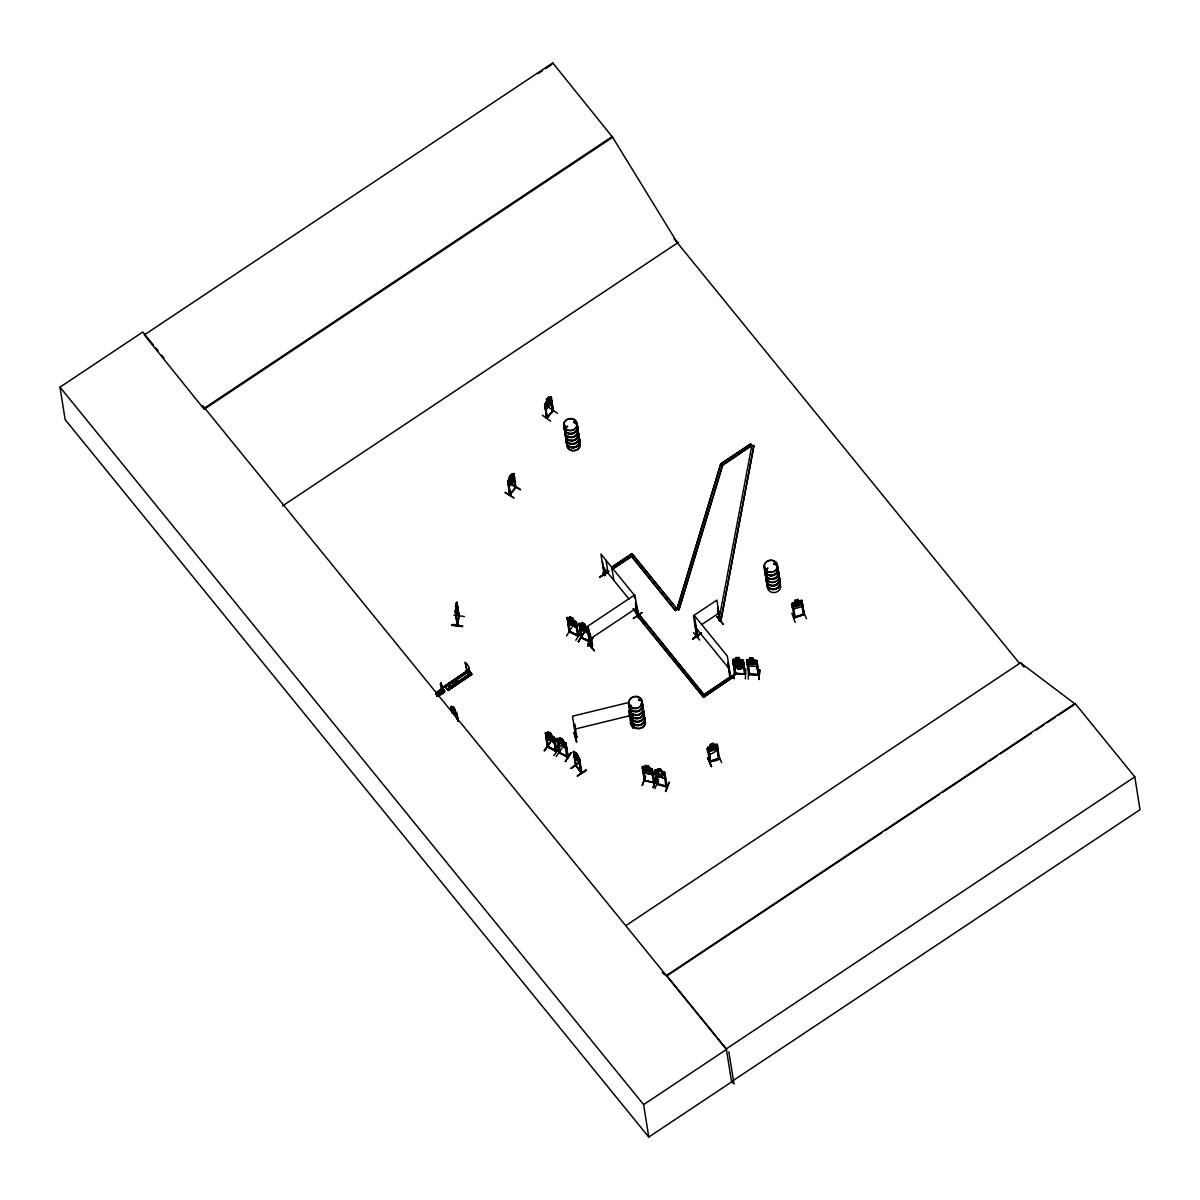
<?xml version="1.0" encoding="UTF-8"?>
<svg xmlns="http://www.w3.org/2000/svg" width="1200" height="1200" viewBox="0 0 1200 1200"><rect width="100%" height="100%" fill="white"/><g stroke="black" fill="none" stroke-linecap="round" stroke-linejoin="round"><path stroke-width="1.5" d="M440.535 682.755L440.715 683.925L441.09 682.77M440.55 684.705L443.055 691.485L443.085 687.3M469.41 671.355L468.255 671.565L469.035 671.61M470.19 672.6L469.215 670.575M469.17 670.74C470.205 670.845 468.96 671.34 469.62 670.38M456.555 607.845L456.645 604.02L456.315 609.135C454.995 619.38 458.43 605.43 456.51 607.98M454.86 681.045L455.1 681.975M569.16 631.92L567.18 617.505L576.345 621.975L578.64 636.09L569.265 631.095L570.09 632.31M570.375 632.07L578.565 635.565L578.46 636.39L576.24 621.945M577.53 635.115L577.455 635.505M581.445 637.41L579.075 623.295L581.04 637.71L582 637.68M587.34 628.74L589.44 641.865L587.535 628.455L588.375 628.86L587.535 628.455M581.13 637.32L590.31 641.235M457.23 623.88L457.11 625.41L458.85 615.39M459.03 616.635L458.775 615.51M566.34 427.905L565.335 427.665L566.4 427.98M574.08 421.335L573.54 422.37M574.005 422.37L573.825 422.205A6.825 6.06 -9 0 1 575.25 423.015M573.885 422.085L575.19 421.275M574.455 421.305L575.025 422.37M631.44 705.96L630.645 705.21M638.67 700.215L639.195 699.195M638.67 699.93L639.885 700.41M639.915 699.105L639.345 700.245M765.915 569.97L766.53 569.07L765.705 569.475M766.59 569.88L765.945 569.13M774.48 564.255L774.21 563.535L774.99 564.195M775.44 564.15L775.605 563.37M745.47 673.755C747.645 674.805 729.435 671.955 735.765 674.28L733.92 661.08L732.87 660.87L742.2 661.095L743.67 662.7M734.97 667.62L733.755 666.945L743.19 667.65M737.37 667.635L735.63 667.035L735.165 664.065L736.725 662.79L740.01 662.79L741.975 664.08L742.455 667.065L740.775 667.59L741.15 669.24L737.625 669.225L737.385 667.53L735.015 667.47M740.895 667.65L743.13 667.485M742.2 661.2L743.655 662.805M744.345 667.095L743.13 667.59M733.845 660.87L735.765 674.235L734.94 674.22L732.6 659.775L733.815 659.28M733.755 659.325L743.19 659.835L745.515 674.28M734.88 669.165L733.995 678.825L734.97 668.94M735.795 657.63L739.32 657.645L735.795 657.63L736.035 659.34L734.49 659.805L734.955 662.79L736.935 664.08L740.22 664.095L741.78 662.82L741.315 659.835L739.455 659.295L739.32 657.645M742.425 660.9L743.4 660.915L742.425 660.9L744.585 674.28L744.525 673.32M743.025 665.805L734.745 665.775L743.025 665.805L743.865 664.23M744.39 673.845L735.96 673.515M745.335 678.87L745.815 669M547.38 747L545.625 733.71L548.415 747.465L546.45 734.145M546.45 732.66L545.37 732.69L554.445 737.28L556.74 751.41L547.515 746.175L548.31 747.42M557.985 739.935L559.95 753.27L557.16 739.515L558.93 752.79L568.08 757.5L565.83 743.145L562.74 741.045C563.85 738.93 557.88 736.035 559.995 739.5L558.585 739.245L559.05 742.23L563.565 745.74L564.855 745.245L564.39 742.26L562.545 739.35M560.145 752.925L559.2 752.01M565.11 744.03C566.76 742.44 565.155 754.41 567.195 757.155L567.435 756.21L567.945 757.455M455.43 611.265L457.47 625.455L455.325 611.25L455.82 607.59M591.225 646.44L592.2 645.78L591.69 646.65M592.275 646.245L592.395 646.575C593.595 643.605 588.18 632.235 590.34 633.585M456.885 603.645L456.495 604.68L456.135 602.91L455.55 606.045L456.21 612.675L457.26 609.48L456.84 602.985L459.09 616.965M759.345 674.955L756.885 660.57L746.445 660.12L747.66 659.565M747.6 659.505L750 659.79L749.625 658.035L753.135 658.2L753.27 659.955L756.87 660.675M747.675 661.155L746.685 661.44L747.675 661.155L749.82 674.475M749.025 669.195L748.14 679.05M749.7 674.475L748.59 673.605M753.39 659.91L755.13 660.465L755.595 663.45L754.05 664.65L750.765 664.485L748.8 663.105L748.335 660.135L750 659.685M756.21 661.905L757.2 661.62L756.21 661.905L758.355 675L756.24 661.575M757.665 664.935L756.84 666.48L748.575 666.06L747.135 664.305L748.65 666.015M759.03 674.52L758.175 674.025L758.37 674.955M746.46 660.015L748.65 674.46L759.105 675.045L759.3 674.145M758.865 679.59L759.825 669.705L758.88 679.335M462.495 626.595C453.435 622.515 443.715 625.575 462.495 626.52M719.52 758.145C720.225 761.25 705.78 761.775 710.625 762.12L708.495 748.695L707.58 749.04L708.495 748.695M509.43 494.805L510.45 494.175L509.505 495.27L508.08 481.47M693.465 632.655L699.69 640.065M510.99 478.905L509.025 479.595L510.6 479.775L509.565 483.405L511.08 479.565L513.09 478.83L511.44 478.695L512.445 475.185L511.02 478.74M514.095 480.285L514.5 477.72L514.155 480.285L509.265 486.42L514.155 480.285M717.75 608.28L719.85 621.33L719.94 620.235M455.07 612.315L455.595 611.505L457.125 625.305L458.925 615.87M457.875 606.255L456.525 616.26L456.09 615.63M457.575 625.26L459.21 615.435M464.4 616.53L453.825 615.09M678.945 609.84L722.655 465.33L720.57 464.49L676.935 609.405L678.945 609.84L722.595 464.925L751.86 445.44L753.915 445.68L721.005 619.98L718.935 619.74L751.86 445.44L750.645 443.955L721.38 463.44L750.645 443.955M721.005 619.98L753.915 445.68M548.115 402.06L546.03 402.66L547.695 402.885L546.57 406.455L548.22 402.705L550.365 402.06L548.61 401.85L549.735 398.445L548.145 401.88M551.31 403.485L551.28 396.795L553.425 410.79M551.88 401.025L551.4 403.545L546.3 409.515L544.68 404.295M804.285 614.19L794.115 617.595L794.82 616.755L795.255 617.58L792.975 604.305L792.06 604.605L792.975 604.305M804.36 614.715L801.84 600.345L791.76 603.57L792.465 607.95L793.905 609L801.765 606.645L802.545 604.725M546.855 417.87L553.035 410.58L551.49 400.845M553.035 410.025L552.435 411.27M442.395 689.7L443.34 689.1L443.85 690.48M550.71 421.23L542.31 415.215M604.56 574.275L604.785 575.595L604.08 574.35M602.46 561.72L604.845 575.67L604.575 574.695M605.1 575.34L604.155 574.545M637.155 614.37L637.635 614.955M697.47 635.715C699.105 637.44 694.905 634.89 697.17 635.895M729.75 676.44C729.465 675.27 731.265 677.28 729.72 676.59L727.995 663.255L730.305 677.13L729.675 675.975M730.545 676.455L730.02 675.765M576.255 766.05L575.31 765.63M575.67 764.895L581.535 773.13L581.175 771.615M575.715 736.575L576.705 736.305L576 737.475C574.245 735.78 574.965 721.59 573.81 724.425M630.555 723.72L631.725 723.285L630.66 723.69M631.785 723.81C627.06 719.835 637.83 736.77 631.86 721.89M676.935 609.405L720.57 464.49M643.23 766.35L652.32 768.855M643.185 768.285L642.36 767.76L645.225 781.365L643.29 767.97M642.255 785.445L645.615 775.935L642.285 785.43M648.555 766.05L645.18 765.225L645.525 767.01M643.29 766.425L642.09 766.77L644.385 781.2C642 779.535 654.78 782.73 654.675 782.94M645.555 766.905L643.935 767.07L644.4 770.055L649.485 772.38L650.985 771.465L650.52 768.48L648.735 767.58L648.585 765.96M651.57 769.74L652.515 769.935L651.57 769.74L653.55 783.09M652.2 774.495L644.22 772.785L642.795 770.955L644.19 772.89L652.17 774.6L652.98 773.235M653.445 783.075L653.625 782.715M656.145 778.395L653.205 787.785L656.055 778.425M442.83 689.97L443.61 689.355L435.885 694.575M457.23 681.3L456.765 682.155M566.13 427.875L566.16 427.635A6.825 6.06 -9 0 0 565.29 429.075M630.765 705.48L631.17 705.435M640.23 700.095L640.08 699.195M774.27 563.37L773.97 564.135M658.035 770.385C649.8 768.03 670.065 773.625 661.305 771.135L663.075 772.17L663.54 775.14L662.07 775.98L657.075 773.43L656.595 770.445L658.185 770.355M659.205 776.76L657.81 768.675L661.17 769.56L662.325 777.585M664.755 778.215L656.85 776.235L664.755 778.215L665.535 776.91M661.17 769.56L657.78 768.78M664.815 772.725L663.66 771.81M655.95 769.77L654.765 770.055L656.97 784.395L654.84 771.285L655.89 771.21L658.05 784.23M657.93 784.545L655.89 771.21M658.53 779.205L654.99 788.625M656.97 784.395L657.945 784.2M657.825 784.515L656.835 783.45M664.02 773.4L664.95 773.655L664.02 773.4L666.03 786.825L665.895 785.88M667.11 786.66L666.015 785.91M668.91 782.22L665.415 791.415M665.88 791.565L669.315 782.325M710.67 762.03L708.63 748.995M717.105 750.63C720.24 745.935 712.17 755.91 709.38 753.555M588.18 643.245L594.45 650.61M546.54 399.615L546.81 401.31L544.695 404.415L546.63 417.975M794.13 617.55L795.075 617.13M795.06 617.685L794.82 616.755M804.24 614.745L802.08 601.395L801.165 601.695L803.475 615.045L803.16 614.16M804.015 614.37L803.46 615M574.185 755.55L579.825 763.95L580.23 762.975M457.755 717.96L457.335 718.935L457.815 718.05M509.505 494.715L509.88 495.465L515.91 487.05M509.595 495.075L515.985 487.02M516.06 487.485L513.75 473.55M733.92 661.08L733.08 662.76L734.01 661.23M742.935 665.655L743.745 664.11M697.065 636.27L694.905 623.07M698.07 636.915L694.14 615.27L727.305 656.055L730.68 677.01M711.45 766.635L707.52 757.815M442.68 690.135L443.4 689.67L442.44 689.715M575.22 765.075L581.475 773.055L579.165 759.18M576.315 766.14L573.63 752.385L575.85 765.39M575.655 737.115L576.84 736.68L575.67 736.965M576.78 737.22L574.665 723.87M630.48 723.255L630.87 724.035L628.605 710.715L629.55 710.475L631.695 723.78L628.305 702.585L572.46 716.22L575.985 737.43M631.68 723.825L630.75 724.02M546.48 418.155L553.275 410.34M547.32 417.225L546.42 418.245L545.025 404.475L547.47 417.675M456.78 602.58L459.36 616.125M546.885 401.28L545.865 403.08L546.345 406.065L547.65 406.065L550.59 401.145L550.125 398.175L548.94 398.91L548.655 397.11L546.465 399.645L548.655 397.11M505.215 492.48L514.05 498L505.23 492.465M652.11 774.42L652.89 773.1M574.335 732.63L576.9 741.855M554.31 742.665L555.12 741.57L554.385 742.77L547.335 739.095L545.535 732.675M566.67 747.36L565.92 748.56L558.87 744.9L557.655 742.68M567.285 617.58L569.1 623.985L576.27 627.48L576.96 626.355M579.69 627.69L581.055 629.76L588.15 633.27L588.9 632.055M466.8 670.89L444.585 686.13L448.005 690.105M578.31 636.36L569.25 631.905L567.375 618.63L570.195 632.355L568.215 619.035M570.195 618.63L569.895 616.83L572.94 618.315L575.19 624.18L573.87 624.72L571.02 623.325L569.295 621.3L568.815 618.315L570.255 618.525L570 616.935M569.1 623.985L576.27 627.48M573.195 619.92L572.94 618.315M575.22 621.03L576.345 621.975M566.55 635.955L571.86 627.375M575.655 622.65L576.495 623.07L575.655 622.65L577.53 635.985M579.915 625.125L579.27 624.42L582.075 638.16L581.145 636.885M582.03 624.225L581.775 622.62L584.835 624.105L587.07 629.97L585.75 630.51L582.9 629.115L581.175 627.09L580.695 624.12L582.135 624.33M580.98 629.775L588.21 633.18M575.82 640.23L581.265 631.755M587.16 626.73L588.165 627.855L579.015 623.385M578.34 641.67L583.8 632.985M578.43 641.745L583.74 632.97L578.355 641.655M581.85 638.1L589.44 641.055M581.97 638.115L580.11 624.825M587.685 646.005L593.1 637.515L587.73 646.29M717.915 607.755L720.21 621.105L716.88 600.12L693.48 615.705L696.735 636.615L696.81 635.565M454.98 680.91L456.255 680.25M548.4 733.785L548.1 732L551.1 733.56L553.32 739.44L552.015 739.95L549.21 738.495L547.515 736.425L547.035 733.455L548.46 733.695L548.205 732.105M546.045 736.98L547.455 738.99L554.37 742.575M551.1 733.56L548.025 732.09M551.355 735.15L550.95 733.65M544.575 750.9L550.245 742.335M550.32 742.605L544.155 750.72L550.215 742.335M553.56 738.225L554.595 738.375L553.56 738.225L555.66 751.35L555.645 750.405M558 738.45L556.905 738.48L565.98 743.085M557.925 738.54L559.89 739.395M553.83 755.49L559.965 747.6M561.855 748.41L556.14 756.495M570.99 752.91L565.365 761.535L571.02 752.925M565.365 761.535L571.035 752.955M574.005 421.5L574.875 422.31M774.51 563.1L773.925 563.655A6.735 5.985 -9 0 1 775.56 564.465L775.695 564.255M775.83 564.06L774.33 564.42M509.505 476.61L511.53 473.97L511.725 475.71L512.835 474.93L513.3 477.9L510.585 482.97L509.37 483.015L508.89 480.03L509.58 476.58M511.635 475.65L513.915 473.49L514.53 477.87M513.345 475.23L513.6 474.315L515.34 488.295L513.81 479.91M511.485 484.68L520.35 489.795M515.43 486.855L515.565 488.19M510.15 494.04L515.73 487.215M548.85 398.85L550.425 397.125L545.355 403.05M545.325 404.67L544.425 405.18M549.075 407.625L557.52 413.34M745.365 673.755L734.82 673.845L726.495 680.445M719.565 758.22L709.56 761.55M591.42 646.71L588.075 625.965L634.905 594.795L638.37 616.035C619.725 591.09 658.275 639.765 635.34 611.835M592.335 646.68L590.115 633.33M515.505 487.335L513.6 474.315M509.955 495.42L507.705 481.365L509.73 478.125L509.475 476.52M587.79 643.53L594.42 650.895M710.52 746.295L708.345 747C706.125 748.395 707.25 752.52 709.455 753.465M738.705 664.62L741.51 663.195L739.485 665.085L742.02 666.87L738.78 665.445L736.11 666.9L738.03 665.085L735.39 663.24L738.855 664.8M546.93 417.48L545.805 409.35M456.975 681.825L455.295 682.035M573.72 422.475L575.265 422.49M774.15 563.22L774.855 562.875M631.32 706.05L630.48 705.765M640.38 700.335L639.015 700.5M791.91 603.645L795.18 602.04L794.895 600.345L798.135 599.25L798.315 601.035L801.84 600.345M546.885 418.305L553.395 410.7M465.705 664.74A3.6 0.765 55.8 0 1 465.345 662.445A3.6 0.765 55.8 0 1 468.315 666.03A3.6 0.765 55.8 0 1 468.675 668.325L469.23 674.055L467.13 671.52L465.705 664.74L467.31 671.4L469.41 673.935M443.055 691.485L441.645 689.805L440.82 685.2M442.44 686.13L442.875 687.045M444.645 686.205L466.905 671.16M440.895 690.03L443.01 692.565L440.805 689.46L442.41 688.38L436.635 692.79L442.41 688.38M467.31 671.4L445.05 686.685M446.67 685.86L467.37 671.88M445.23 686.91L469.005 670.965M435.525 694.14C440.91 685.395 450.66 690.975 439.02 695.625M435.615 694.245L443.01 689.58M448.545 685.335L467.79 672.375M435.78 694.395C439.155 693.33 444.99 687.36 443.07 689.805L442.485 688.98M436.92 695.79L444.51 690.915L437.37 696.33M437.085 695.925L444.51 690.915M471.15 672.795L447.12 689.13L448.23 690.465L471.825 674.415L471.33 673.815L447.75 689.895L471.555 673.92L471.39 673.095L449.025 688.65M437.19 696.105L444.6 691.5M471.39 673.095L447.39 689.37M468.87 675.105L465.84 670.935L468.87 675.105L471.255 673.47M451.605 706.695L450.825 706.365L457.14 713.775L453.075 708.885M452.91 708.225L451.47 706.68M455.94 717.075C456.78 711.135 449.775 697.95 454.005 714.75M454.89 710.775L454.725 709.11M452.475 713.1L451.68 710.67L457.44 718.875L456.645 714.06L457.935 721.455M608.67 571.77L599.58 577.245L608.355 571.35M599.61 577.245L608.625 571.5M451.275 710.76L451.065 707.31L452.4 712.86M451.635 707.985L450.765 707.505M456.9 714.96L456.645 714.06M636.375 602.955C634.215 601.59 639.6 613.095 638.4 616.08L637.545 616.53L635.64 602.49L637.755 615.555L635.355 603.6M641.94 612.465L633.24 618.6L642.03 612.735M592.395 646.575L591.735 647.085M701.265 632.805L692.505 638.7L701.595 633.225M692.79 639L701.55 632.955L692.85 639.12M698.025 636.57L697.065 636.405L695.115 623.325M726.21 680.085L735.21 674.52L729.42 678.51M795.15 601.935L793.545 603.015L794.025 606L795.9 606.735L799.035 605.73L800.52 603.915L800.055 600.93L798.42 600.945M731.535 1081.665L1140 809.685L1134.81 776.88L1075.065 703.44L666.6 975.42L726.345 1048.86L731.58 1081.935L648.765 1137.075L65.145 419.625L60 387.165L142.815 332.01L153.405 345.03M552.765 62.925L144.3 334.89L204.195 409.275L612.645 137.31L552.765 62.925L552.915 63.87M204.045 408.33L612.495 136.365M282.435 505.995L678.45 242.295M722.655 465.33L751.86 445.44M608.58 571.905L603.96 574.98L602.76 573.495L607.305 570.015M611.925 566.94L631.95 553.605L677.04 609.03L675.405 610.575L631.455 556.23L675.405 610.575M612 567.345L631.95 553.605M603.96 574.98L608.52 571.5M611.595 569.445L633.165 555.09L677.115 609.435M613.2 568.83L631.68 556.515M590.145 638.955L636.96 607.785M637.2 615.165L637.335 616.26L639.33 614.88L703.98 694.695L639.33 614.88M639.39 615.285L637.68 616.47L637.125 614.7M675.345 610.17L677.04 609.03M701.775 624.54L718.935 613.11M573.405 751.32L575.685 765.36L581.865 772.875L579.57 758.73L574.035 751.635L577.245 754.11L578.535 757.47L580.815 772.035M574.2 753.075L573.33 752.58M577.245 754.11L577.5 755.715M575.04 758.055L579.825 763.95M578.79 757.485L575.61 753.87L576.09 756.855L577.995 759.195L577.515 756.21M579.825 762.195L571.08 768.315L579.795 762.36M580.305 763.08L579.465 758.79M586.155 770.19L577.305 775.965L586.41 770.505M586.035 769.845L577.38 776.025M637.275 615.93L703.485 697.32L732.675 677.43L731.475 675.945L702.27 695.835M705.36 693.78L729.99 677.37M703.485 697.32L732.675 677.43M1019.475 663.345L1020.435 662.7L1024.065 667.17M626.055 925.47L1020.525 662.805L1075.155 704.055L1058.01 715.47M662.265 972.69L666.705 976.035L881.85 832.77M884.955 830.7L939.525 794.37M942.645 792.285L986.295 763.23M989.415 761.145L997.215 755.955M1000.335 753.885L1031.505 733.125M1036.185 730.005L1043.985 724.815M1047.105 722.745L1054.89 717.555M726.345 1048.86L1134.81 776.88M648.765 1137.075L643.62 1104.615L726.435 1049.475L202.8 405.75M538.035 73.635L542.505 70.71M545.475 68.745L551.43 64.845M1020.525 662.805L1019.55 663.45L673.935 238.575M718.485 758.595L716.505 745.665L717.54 745.62L716.505 745.665M719.52 758.7L717.15 744.27L717.765 748.695M711.45 766.395L707.595 757.53L711.54 766.635M656.805 784.305L666.99 786.99L664.755 772.605L663.615 771.915M803.07 614.145L804.18 613.875M795.18 622.44L791.895 613.395M574.755 422.55L575.175 421.605M732.6 659.88L733.815 659.385M576.405 742.02L573.9 732.75M637.605 616.005L703.425 696.915M641.52 619.26L639.525 617.1M710.235 744.6C718.935 742.515 707.835 743.085 710.64 746.31L709.035 747.36L709.515 750.345L711.36 751.005L714.435 749.835L715.875 747.93L715.395 744.96L713.67 745.05L713.415 743.445L713.82 745.05L717.195 744.375M716.055 744.195L708.345 747M717.825 753.915L721.605 762.57M710.325 761.16L718.41 758.355M569.895 631.845L569.37 631.05L578.475 635.955M556.695 751.275L547.425 746.565L548.43 746.655M545.43 732.6L547.545 747.09L556.395 751.725L554.28 737.34M559.125 752.445L567.21 756.345M802.2 601.71L801.165 601.695M802.695 609.705L806.505 618.825M803.055 614.37L794.115 616.98L794.115 617.94M803.235 614.13L804.075 613.905M804.255 614.7L794.235 617.91L791.865 603.555M629.64 710.79L628.605 710.715M574.515 729.195L630.36 715.575M719.325 758.25L718.38 758.22L718.815 758.955M575.94 766.35L573.51 751.26M576.6 736.35L576.915 737.145M552.735 411.48L550.98 397.59M633.18 728.16L631.29 721.785M456.51 715.44L453.75 713.145L452.04 707.655L452.985 708.36M567.12 617.595L568.23 617.535M579.12 623.46L580.05 623.43M579.015 760.455L576.285 758.13L574.59 752.61L575.535 753.345M749.745 658.185L753.015 658.35M749.79 673.8L758.13 674.22M759.225 674.94L748.845 674.475M666.765 786.975L664.71 772.71M720.945 619.575L718.935 619.74M457.05 603.885L458.715 616.92M455.55 606.045L455.91 607.65M455.295 611.34C458.94 590.37 454.68 612.21 456.27 604.41M657.6 784.11C653.22 782.115 670.575 788.82 666.15 785.85M676.875 609L678.885 609.435M645.405 780.63L653.475 782.355M456.24 680.115L457.035 680.655M775.38 562.92L775.62 563.055M639.915 699.345L639.075 699.12L640.62 699.51M582.015 637.815L590.34 642.18L588.06 627.825M658.275 770.895L661.395 771.72M658.74 773.88L661.875 774.705M654.84 771.285L655.77 771.54M657.99 783.885L666.93 786.165M556.32 751.635L555.9 750.42M567.36 756.645L568.29 757.14L565.89 743.055M590.085 642.18L581.13 637.695M656.19 778.425L653.16 787.515M654.48 782.85L644.25 780.645M709.77 762.33L707.385 747.99M569.835 616.92L572.88 618.405M581.715 622.725L584.775 624.21L584.925 625.8M567.195 618.915L568.035 619.335M471.405 673.92L468.375 670.14M444.57 686.1L445.635 687.39M447.735 689.865L444.795 686.19M545.43 734.01L546.255 734.43M556.965 739.8L557.79 740.235M548.55 746.835L556.575 750.885M559.02 752.415L568.185 757.11M774.69 564.315L774.255 563.985A6.825 6.06 -9 0 1 775.68 564.78M513.015 473.805L507.705 481.365L509.355 486.48M511.83 484.215L520.605 489.48M507.525 482.205L508.38 481.665L510.465 494.79L508.59 484.725M440.67 682.62L442.11 685.605M555.69 751.305L553.77 737.94M545.355 408.555L546.345 409.395M456.795 680.325L457.26 681.165M471.78 674.37L448.215 690.465M451.185 681.84L454.32 685.47M452.64 706.83L454.575 709.155M453.54 711.87L455.475 714.195M727.995 663.255L728.55 663.945L727.68 663.45M716.955 616.755L723.495 624.48L717.03 616.935M731.88 1081.44L733.98 1084.02L728.88 1051.83M750.705 444.36L751.92 445.845M721.38 463.44L722.595 464.925M696.195 628.26L729.36 669.03M732.75 677.835L731.475 675.945M602.97 567.015L629.085 599.115M602.685 573.09L603.9 574.575M579.855 762.465L571.08 768.315M155.76 347.925L158.115 350.805M161.64 355.155L163.995 358.035M60 387.165L643.62 1104.615M655.485 774.255L656.925 776.205M655.455 774.345L656.85 776.235M444.765 691.77L444.39 691.305M454.92 710.685L457.11 719.145M567.87 621.795L569.175 623.97M612.645 137.31L677.49 242.94M636.795 615.135L635.61 607.365M440.685 685.275L440.37 684.27M442.815 686.535L442.965 687.39M803.04 614.235L803.34 614.985M794.775 600.33L795.03 601.92M793.845 609.075L792.465 607.95M720.165 620.49L719.58 621L717.525 608.01M559.02 752.79L556.965 738.39L557.745 742.725M752.49 658.485L750.375 658.38M738.66 657.975L736.545 657.96M735.915 657.69L736.17 659.385M737.49 667.47L737.73 669.18M732.72 659.805L735.015 674.28M712.905 743.925L710.94 744.675M634.59 598.05L634.08 594.81L600.915 554.025L604.185 575.04M648.45 766.08L648.69 767.685M611.745 567.345L613.8 580.32M606.045 560.325L608.1 573.315M605.04 574.77L603.885 567.765M588.12 627.735L588.84 632.145M589.665 636.975L590.175 640.215M551.145 403.155L552.36 411.36M584.265 624.135L582.435 623.235M581.775 622.62L582.075 624.42M572.385 618.345L570.555 617.445M576.885 753.93L575.655 752.43M565.305 743.745L567.48 756.735M559.635 737.79L559.935 739.59M550.545 733.56L548.745 732.63M469.215 669.87L469.23 671.43M457.875 609.48L458.82 616.065M456.585 605.22L456.495 611.115L456.03 608.13M458.835 682.395L455.715 678.765M457.08 713.7L458.235 721.245M454.365 708.93L453.12 707.445M450.33 688.185L447.195 684.555M452.1 713.07L451.005 706.41L451.575 710.73M457.74 606.33L457.785 608.925M777.42 569.76A6.735 5.985 -9 0 1 772.56 579.36A6.735 5.985 -9 0 1 765.84 571.095M777.45 569.49A6.825 6.06 -9 0 1 773.415 579.075A6.825 6.06 -9 0 1 765.195 572.385M765.72 570.855A6.825 6.06 -9 0 1 766.665 569.475M766.32 574.08A6.735 5.985 -9 0 0 773.04 582.345A6.735 5.985 -9 0 0 777.885 572.745A6.735 6 -9 0 1 773.055 582.51A6.735 6 -9 0 1 766.335 574.23M776.895 565.905A6.825 6.06 -9 0 1 771.975 575.64A6.825 6.06 -9 0 1 765.15 567.27M765.24 572.01A6.72 5.97 -9 0 0 773.325 578.595A6.72 5.97 -9 0 0 777.315 569.16A6.825 6.06 -9 0 1 773.385 578.895A6.825 6.06 -9 0 1 765.165 572.205M765.765 570.495A6.72 5.97 -9 0 1 767.97 568.035A6.825 6.06 -9 0 0 765.69 570.675M776.835 566.175A6.72 5.97 -9 0 1 771.99 575.76A6.72 5.97 -9 0 1 765.285 567.51M776.865 565.725A6.825 6.06 -9 0 1 771.945 575.46A6.825 6.06 -9 0 1 765.12 567.09A6.735 5.985 -9 0 0 771.9 575.175A6.735 5.985 -9 0 0 776.745 565.575M774.15 563.805A6.825 6.06 -9 0 1 775.65 564.6M779.025 579.96A6.735 5.985 -9 0 1 774.18 589.56A6.735 5.985 -9 0 1 767.46 581.31M779.07 579.705A6.825 6.06 -9 0 1 774.15 589.44A6.825 6.06 -9 0 1 767.34 581.07M779.505 582.96A6.735 5.985 -9 0 1 775.515 592.41A6.735 5.985 -9 0 1 767.415 585.81M778.5 576.12A6.825 6.06 -9 0 1 774.465 585.705A6.825 6.06 -9 0 1 766.245 579.015M779.745 580.725A6.72 5.97 -9 0 1 773.205 589.005A6.72 5.97 -9 0 1 767.37 580.71M778.455 576.39A6.72 5.97 -9 0 1 774.48 585.825A6.72 5.97 -9 0 1 766.38 579.24M779.04 579.525A6.825 6.06 -9 0 1 774.12 589.26A6.825 6.06 -9 0 1 767.31 580.875M778.485 575.94A6.825 6.06 -9 0 1 774.435 585.525A6.825 6.06 -9 0 1 766.215 578.835M779.58 578.655A6.735 5.985 -9 0 1 772.635 585.435A6.735 5.985 -9 0 1 766.275 578.64M778.365 575.79A6.735 5.985 -9 0 1 779.19 577.14M576.975 427.98A6.72 5.97 -9 0 1 573 437.415A6.72 5.97 -9 0 1 564.915 430.83M577.035 427.725A6.825 6.06 -9 0 1 572.985 437.295A6.825 6.06 -9 0 1 564.765 430.605M577.44 430.995A6.705 5.955 -9 0 1 572.61 440.55A6.705 5.955 -9 0 1 565.92 432.33M577.41 430.8A6.705 5.955 -9 0 1 572.58 440.355A6.705 5.955 -9 0 1 565.875 432.135M576.465 424.14A6.825 6.06 -9 0 1 571.545 433.875A6.825 6.06 -9 0 1 564.735 425.49M576.885 427.38A6.72 5.97 -9 0 1 572.895 436.815A6.72 5.97 -9 0 1 564.81 430.23M567.54 426.27A6.72 5.97 -9 0 0 565.335 428.715A6.825 6.06 -9 0 1 567.51 426.39M576.405 424.395A6.72 5.97 -9 0 1 571.56 433.98A6.72 5.97 -9 0 1 564.855 425.73M577.005 427.53A6.825 6.06 -9 0 1 572.955 437.115A6.825 6.06 -9 0 1 564.735 430.425M576.435 423.945A6.825 6.06 -9 0 1 571.515 433.68A6.825 6.06 -9 0 1 564.705 425.31M573.72 422.025A6.825 6.06 -9 0 1 575.22 422.82M576.315 423.795A6.72 5.97 -9 0 1 571.47 433.38A6.72 5.97 -9 0 1 564.765 425.13M573.645 421.905A6.72 5.97 -9 0 1 575.13 422.7M578.595 438.195A6.72 5.97 -9 0 1 573.75 447.78A6.72 5.97 -9 0 1 567.045 439.53M578.64 437.925A6.825 6.06 -9 0 1 573.72 447.66A6.825 6.06 -9 0 1 566.91 439.29M579.06 441.21A6.705 5.955 -9 0 1 575.085 450.615A6.705 5.955 -9 0 1 567.015 444.045M579.03 441.015A6.705 5.955 -9 0 1 575.055 450.42A6.705 5.955 -9 0 1 566.985 443.85M577.485 431.325A6.705 5.955 -9 0 1 572.655 440.895A6.705 5.955 -9 0 1 565.965 432.66M578.085 434.355A6.825 6.06 -9 0 1 574.035 443.925A6.825 6.06 -9 0 1 565.815 437.235M579.315 438.96A6.72 5.97 -9 0 1 572.775 447.225A6.72 5.97 -9 0 1 566.955 438.93M578.025 434.61A6.72 5.97 -9 0 1 574.89 443.79A6.72 5.97 -9 0 1 565.89 439.02M578.625 437.745A6.825 6.06 -9 0 1 573.69 447.48A6.825 6.06 -9 0 1 566.88 439.11M577.935 434.01A6.72 5.97 -9 0 1 573.945 443.445A6.72 5.97 -9 0 1 565.86 436.86M642.915 707.19A6.735 5.985 -9 0 1 636.375 715.485A6.735 5.985 -9 0 1 630.525 707.175M642.945 706.77A6.825 6.06 -9 0 1 636.3 715.17A6.825 6.06 -9 0 1 630.39 706.755M640.905 704.265A6.825 6.06 -9 0 1 642.12 705.39M642.585 708.84A6.735 5.985 -9 0 1 639.435 718.035A6.735 5.985 -9 0 1 630.42 713.25M642.525 708.66A6.705 5.955 -9 0 1 639.39 717.81A6.705 5.955 -9 0 1 630.42 713.055M641.55 701.805A6.825 6.06 -9 0 1 637.515 711.39A6.825 6.06 -9 0 1 629.295 704.7M642.81 706.605A6.72 5.97 -9 0 1 636.285 714.87A6.72 5.97 -9 0 1 630.45 706.575M640.815 704.13A6.72 5.97 -9 0 1 642 705.24M641.52 702.255A6.72 5.97 -9 0 1 638.385 711.435A6.72 5.97 -9 0 1 629.385 706.665M641.445 701.655A6.735 5.985 -9 0 1 638.295 710.85A6.735 5.985 -9 0 1 629.28 706.065M643.725 716.055A6.735 5.985 -9 0 1 640.575 725.25A6.735 5.985 -9 0 1 631.56 720.465M643.74 715.605A6.825 6.06 -9 0 1 640.545 724.935A6.825 6.06 -9 0 1 631.41 720.09M645.015 720.405A6.735 5.985 -9 0 1 639.345 728.655A6.735 5.985 -9 0 1 632.1 721.905M644.955 720.225A6.705 5.955 -9 0 1 639.315 728.43A6.705 5.955 -9 0 1 632.1 721.71M642.615 709.185A6.705 5.955 -9 0 1 639.48 718.35A6.705 5.955 -9 0 1 630.495 713.595M643.995 713.4A6.825 6.06 -9 0 1 637.35 721.8A6.825 6.06 -9 0 1 631.44 713.385M643.62 715.455A6.72 5.97 -9 0 1 640.47 724.635A6.72 5.97 -9 0 1 631.485 719.865M643.965 713.835A6.72 5.97 -9 0 1 637.425 722.1A6.72 5.97 -9 0 1 631.59 713.805M643.875 713.22A6.735 5.985 -9 0 1 637.335 721.515A6.735 5.985 -9 0 1 631.485 713.205M733.29 664.065L734.745 665.775L733.29 664.065M451.965 624.84L462.57 626.1L451.965 624.84M574.725 753.015L576.315 756.45L575.265 756.675L576.78 757.29L578.79 761.025L577.155 757.47L578.145 757.215L574.725 753.015M709.515 747.33L711.9 748.38L710.01 751.095L712.605 748.47L715.74 748.86L713.25 747.855L715.02 745.245L712.545 747.735L709.515 747.33M794.025 603L796.455 604.155L794.52 606.765L797.175 604.29L800.37 604.83L797.835 603.705L799.65 601.2L797.115 603.555L794.025 603M547.335 733.77L549.54 736.59L547.845 737.46L550.185 737.25L553.035 740.145L550.77 737.22L552.36 736.38L550.125 736.56L547.335 733.77M558.885 739.56L561.075 742.395L559.38 743.25L561.735 743.04L564.585 745.95L562.32 743.025L563.91 742.17L561.66 742.365L558.885 739.56M569.13 618.63L571.35 621.42L569.625 622.32L572.025 622.05L574.905 624.9L572.61 622.02L574.275 621.195L571.95 621.36L569.13 618.63M581.01 624.42L583.23 627.21L581.52 628.11L583.905 627.84L586.785 630.69L584.49 627.81L586.155 627L583.845 627.15L581.01 624.42M734.94 659.955L737.46 661.8L735.42 663.675L738.225 662.145L741.525 663.705L738.915 661.8L740.88 660.045L738.165 661.425L734.94 659.955M748.77 660.285L751.29 662.235L749.265 664.02L752.04 662.61L755.34 664.32L752.745 662.295L754.695 660.645L751.995 661.905L748.77 660.285M644.325 767.295L646.785 769.59L644.82 771.015L647.52 770.085L650.715 772.26L648.18 769.89L650.07 768.585L647.46 769.38L644.325 767.295M511.185 474.825L510.045 476.94L511.185 474.825M511.815 476.25L509.91 478.71L510.39 481.695L512.28 479.22L511.815 476.25M548.355 397.995L547.125 400.05L548.355 397.995M549.015 399.435L546.975 401.805L547.44 404.79L549.495 402.42L549.015 399.435M654.57 783.27L652.185 768.945L654.57 783.27M551.19 396.735L550.335 397.065L551.28 396.795M713.76 745.575L710.685 746.745L711.15 749.715L714.225 748.56L713.76 745.575M797.505 599.79L795.585 600.96L797.505 599.79M798.36 601.47L795.225 602.475L795.705 605.46L798.84 604.455L798.36 601.47M740.22 664.08L736.92 664.065L737.4 667.05L740.685 667.05L740.22 664.08M740.31 668.385L738.195 668.385L740.31 668.385M739.545 659.835L736.26 659.82L736.725 662.805L740.01 662.82L739.545 659.835M753.375 660.375L750.09 660.225L750.555 663.195L753.84 663.36L753.375 660.375M647.955 766.125L645.915 765.69L647.955 766.125M648.81 768.12L645.63 767.43L646.11 770.415L649.29 771.09L648.81 768.12M660.54 769.71L658.53 769.185L660.54 769.71M573.195 620.46L570.345 619.065L570.81 622.05L573.66 623.43L573.195 620.46M585.075 626.25L582.225 624.855L582.705 627.84L585.54 629.235L585.075 626.25M562.095 739.365L560.28 738.42L562.095 739.365M551.34 735.69L548.535 734.235L549.015 737.205L551.82 738.66L551.34 735.69M562.89 741.48L560.085 740.025L560.55 743.01L563.355 744.465L562.89 741.48M456.45 684.015L453.285 680.235L456.45 684.015M451.92 687.09L448.77 683.295L451.92 687.09M768 571.755A6.735 5.985 -9 0 0 777.48 565.44A6.735 5.985 -9 0 0 766.92 561.435A6.735 5.985 -9 0 0 768 571.755M768.015 571.89A6.735 6 -9 0 0 777.51 565.56A6.735 6 -9 0 0 766.935 561.555A6.735 6 -9 0 0 768.015 571.89M567.585 429.96A6.705 5.955 -9 0 0 577.02 423.675A6.705 5.955 -9 0 0 566.505 419.685A6.705 5.955 -9 0 0 567.585 429.96M567.63 430.26A6.705 5.955 -9 0 0 577.08 423.975A6.705 5.955 -9 0 0 566.565 420A6.705 5.955 -9 0 0 567.63 430.26M632.685 707.835A6.735 5.985 -9 0 0 642.165 701.52A6.735 5.985 -9 0 0 631.605 697.515A6.735 5.985 -9 0 0 632.685 707.835M632.745 708.12A6.705 5.955 -9 0 0 642.195 701.835A6.705 5.955 -9 0 0 631.68 697.86A6.705 5.955 -9 0 0 632.745 708.12"/></g></svg>
